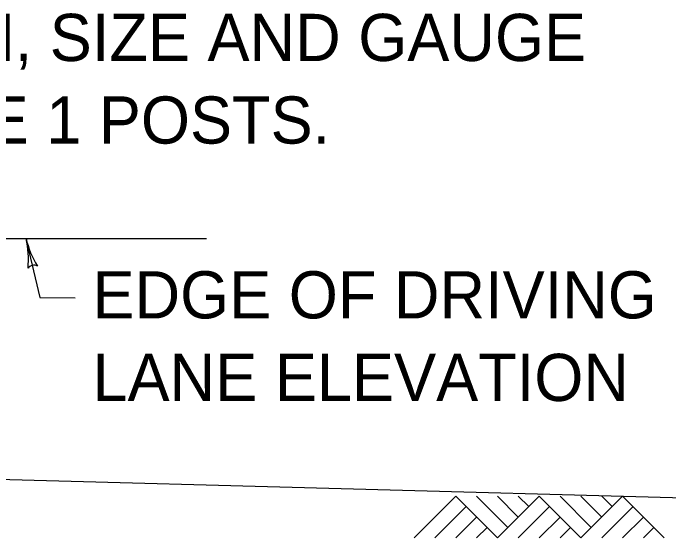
# Model space of a CAD drawing. Extents: x 1000 to 1036.3, y 1000 to 1022.
# Drawn here: x 1013.206 to 1015.985, y 1014.637 to 1016.861 of the extents above; entities that cross this region are included whole.
import ezdxf

# ---------------------------------------------------------------- set-up
doc = ezdxf.new("R2010")
doc.units = 0
doc.layers.add('63', color=7, linetype='Continuous')
doc.layers.add('Level 1', color=7, linetype='Continuous')

msp = doc.modelspace()

# ---------------------------------------------------------------- linework, layer by layer
at = {"layer": '63'}
msp.add_line((1007.5519, 1015.906), (1014.0259, 1015.906), dxfattribs=at)
at = {"layer": 'Level 1'}
for p, q in [((1011.8964, 1014.9197), (1016.0945, 1014.8051)), ((1014.9053, 1014.6369), (1015.0821, 1014.8137)), ((1015.0821, 1014.8137), (1015.2589, 1014.6369)), ((1015.1705, 1014.8137), (1015.3031, 1014.6811)), ((1015.2588, 1014.8137), (1015.3472, 1014.7253)), ((1015.2589, 1014.6369), (1015.4357, 1014.8137)), ((1015.3472, 1014.8137), (1015.3914, 1014.7695)), ((1015.4357, 1014.8137), (1015.6124, 1014.6369)), ((1015.5241, 1014.8137), (1015.6567, 1014.6811)), ((1015.6124, 1014.6369), (1015.7892, 1014.8137)), ((1015.6124, 1014.8137), (1015.7008, 1014.7253)), ((1015.7008, 1014.8137), (1015.745, 1014.7695)), ((1015.7892, 1014.8137), (1015.966, 1014.6369)), ((1014.9937, 1014.6369), (1015.1263, 1014.7695)), ((1015.3473, 1014.6369), (1015.4799, 1014.7695)), ((1015.7009, 1014.6369), (1015.8334, 1014.7695)), ((1015.082, 1014.6369), (1015.1704, 1014.7253)), ((1015.4356, 1014.6369), (1015.524, 1014.7253)), ((1015.7892, 1014.6369), (1015.8776, 1014.7253)), ((1015.1704, 1014.6369), (1015.2147, 1014.6811)), ((1015.524, 1014.6369), (1015.5682, 1014.6811)), ((1015.8776, 1014.6369), (1015.9218, 1014.6811))]:
    msp.add_line(p, q, dxfattribs=at)
msp.add_lwpolyline([(1013.2604, 1015.906), (1013.319, 1015.6559), (1013.469, 1015.6548)], dxfattribs=at)
for centre, radius, start, end in [((1013.6411, 1015.9952), 0.3909, 193.1673, 193.1795), ((1013.6411, 1015.9952), 0.3909, 193.1795, 211.8483), ((1012.8798, 1015.8169), 0.3909, 354.5266, 13.1734), ((1013.2943, 1015.7613), 0.0313, 61.9541, 144.0708)]:
    msp.add_arc(centre, radius, start, end, dxfattribs=at)

# ---------------------------------------------------------------- texts
for s, p in [('LENGTH, SIZE AND GAUGE', (1012.1275, 1016.6578)), ('OF TYPE 1 POSTS.', (1012.1275, 1016.3078)), ('EDGE OF DRIVING', (1013.5421, 1015.567)), ('LANE ELEVATION', (1013.5421, 1015.217))]:
    msp.add_text(s, height=0.2, rotation=360, dxfattribs=at).set_placement(p)

doc.saveas('drawing.dxf')
